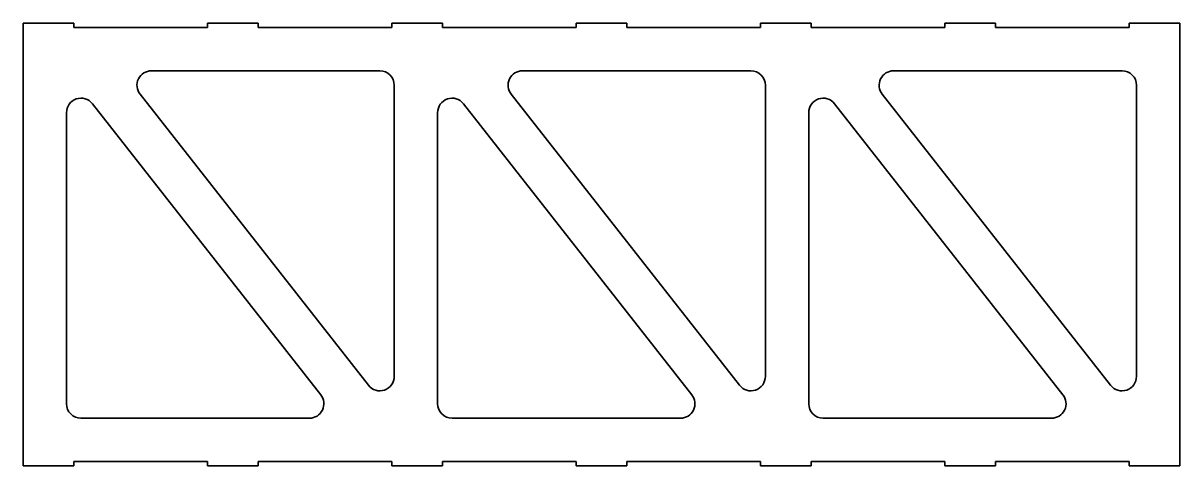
# Model space of a CAD drawing. Header units: inches. Extents: x 0 to 800, y 0 to 306.
import ezdxf

# ---------------------------------------------------------------- set-up
doc = ezdxf.new("R2010")
doc.units = ezdxf.units.IN
doc.header["$MEASUREMENT"] = 0
doc.layers.add('Visible (ANSI)', color=7, linetype='Continuous', lineweight=35)

# ---------------------------------------------------------------- blocks, each defined once
blk = doc.blocks.new('SMT-V001-BRC002_Chapas Rigidizadoras Brazos_SMT-V001-BRC002')
at = {"layer": 'Visible (ANSI)'}
for p, q in [((-365, 152.9), (-400, 152.9)), ((-400, 152.9), (-400, -152.9)), ((-365, 150), (-365, 152.9)), ((-272.5, 152.9), (-272.5, 150)), ((-237.5, 152.9), (-272.5, 152.9)), ((-237.5, 150), (-237.5, 152.9)), ((-145, 152.9), (-145, 150)), ((-110, 152.9), (-145, 152.9)), ((-110, 150), (-110, 152.9)), ((-17.5, 152.9), (-17.5, 150)), ((17.5, 152.9), (-17.5, 152.9)), ((17.5, 150), (17.5, 152.9)), ((110, 152.9), (110, 150)), ((145, 152.9), (110, 152.9)), ((145, 150), (145, 152.9)), ((237.5, 152.9), (237.5, 150)), ((272.5, 152.9), (237.5, 152.9)), ((272.5, 150), (272.5, 152.9)), ((365, 152.9), (365, 150)), ((400, 152.9), (365, 152.9)), ((400, -152.9), (400, 152.9)), ((-365, 150), (-272.5, 150)), ((-237.5, 150), (-145, 150)), ((-110, 150), (-17.5, 150)), ((17.5, 150), (110, 150)), ((145, 150), (237.5, 150)), ((272.5, 150), (365, 150)), ((-311.28, 120), (-153.33, 120)), ((-54.61, 120), (103.33, 120)), ((202.05, 120), (360, 120)), ((-143.33, 110), (-143.33, -91.08)), ((113.33, 110), (113.33, -91.08)), ((370, 110), (370, -91.08)), ((-352.14, 97.26), (-194.19, -103.82)), ((-161.2, -97.26), (-319.14, 103.82)), ((-95.47, 97.26), (62.48, -103.82)), ((95.47, -97.26), (-62.48, 103.82)), ((161.2, 97.26), (319.14, -103.82)), ((352.14, -97.26), (194.19, 103.82)), ((-370, -110), (-370, 91.08)), ((-113.33, -110), (-113.33, 91.08)), ((143.33, -110), (143.33, 91.08)), ((-202.05, -120), (-360, -120)), ((54.61, -120), (-103.33, -120)), ((311.28, -120), (153.33, -120)), ((-365, -152.9), (-365, -150)), ((-272.5, -150), (-365, -150)), ((-272.5, -152.9), (-272.5, -150)), ((-237.5, -150), (-237.5, -152.9)), ((-145, -150), (-237.5, -150)), ((-145, -150), (-145, -152.9)), ((-110, -152.9), (-110, -150)), ((-17.5, -150), (-110, -150)), ((-17.5, -152.9), (-17.5, -150)), ((17.5, -150), (17.5, -152.9)), ((110, -150), (17.5, -150)), ((110, -152.9), (110, -150)), ((145, -150), (145, -152.9)), ((237.5, -150), (145, -150)), ((237.5, -152.9), (237.5, -150)), ((272.5, -150), (272.5, -152.9)), ((365, -150), (272.5, -150)), ((365, -150), (365, -152.9)), ((-400, -152.9), (-365, -152.9)), ((-237.5, -152.9), (-272.5, -152.9)), ((-145, -152.9), (-110, -152.9)), ((17.5, -152.9), (-17.5, -152.9)), ((145, -152.9), (110, -152.9)), ((272.5, -152.9), (237.5, -152.9)), ((365, -152.9), (400, -152.9))]:
    blk.add_line(p, q, dxfattribs=at)
for centre, start, end in [((-311.28, 110), 90, 218.14938), ((-153.33, 110), 0, 90), ((-54.61, 110), 90, 218.14938), ((103.33, 110), 0, 90), ((202.05, 110), 90, 218.14938), ((360, 110), 360, 90), ((-360, 91.08), 38.14938, 180), ((-103.33, 91.08), 38.14938, 180), ((153.33, 91.08), 38.14938, 180), ((-153.33, -91.08), 218.14938, 360), ((103.33, -91.08), 218.14938, 0), ((360, -91.08), 218.14938, 360), ((-202.05, -110), 270, 38.14938), ((54.61, -110), 270, 38.14938), ((311.28, -110), 270, 38.14938), ((-360, -110), 180, 270), ((-103.33, -110), 180, 270), ((153.33, -110), 180, 270)]:
    blk.add_arc(centre, 10, start, end, dxfattribs=at)

msp = doc.modelspace()

# ---------------------------------------------------------------- block references
msp.add_blockref('SMT-V001-BRC002_Chapas Rigidizadoras Brazos_SMT-V001-BRC002', (400, 152.9))

doc.saveas('drawing.dxf')
